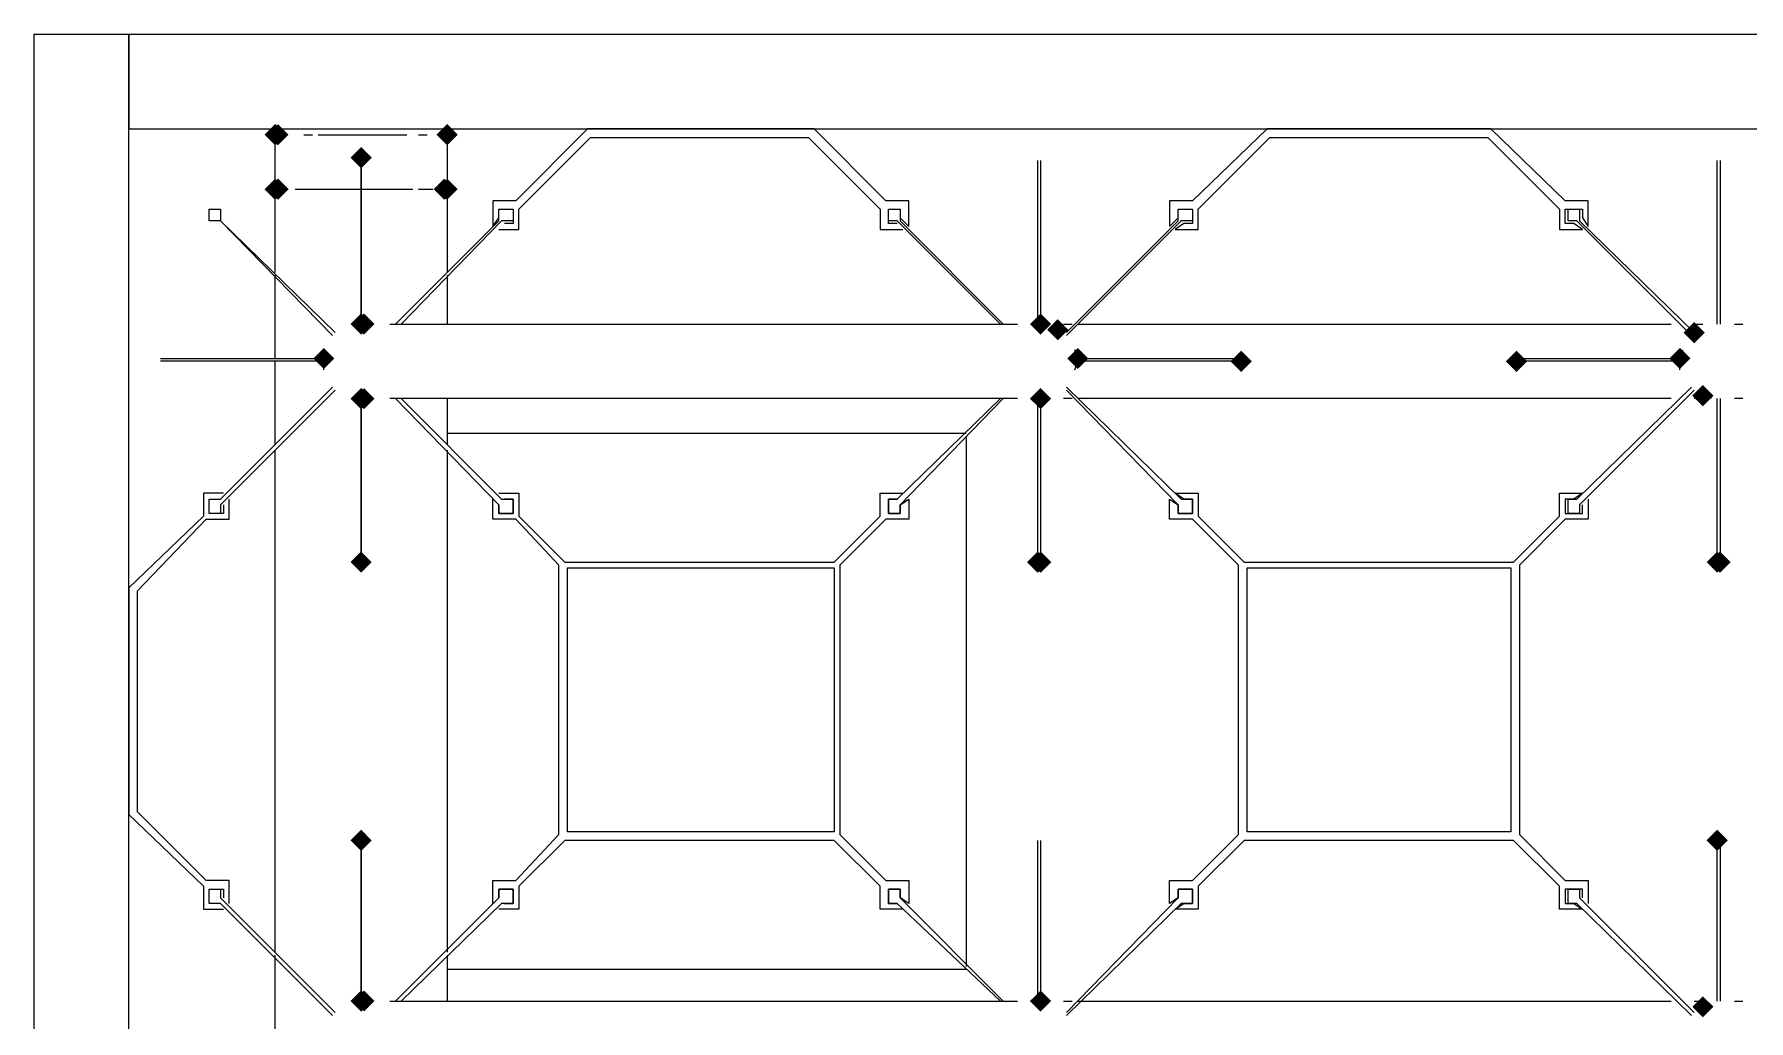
# Model space of a CAD drawing. Header units: millimetres. Extents: x -4415 to 173792, y -78716 to 47289.
# Drawn here: x 43802 to 44444, y -4336 to -3967 of the extents above; entities that cross this region are included whole.
import ezdxf

# ---------------------------------------------------------------- set-up
doc = ezdxf.new("R2010")
doc.units = ezdxf.units.MM

msp = doc.modelspace()

# ---------------------------------------------------------------- hatches: boundary and pattern name
h = msp.add_hatch(color=0)
h.dxf.hatch_style = 2
h.paths.add_polyline_path([(43892.14, -4008.2), (43888.17, -4004.23), (43892.14, -4000.25), (43896.12, -4004.23)])
h = msp.add_hatch(color=0)
h.dxf.hatch_style = 2
h.paths.add_polyline_path([(43893.22, -4008.2), (43889.24, -4004.23), (43893.22, -4000.25), (43897.19, -4004.23)])
h = msp.add_hatch(color=0)
h.dxf.hatch_style = 2
h.paths.add_polyline_path([(43956.55, -4008.2), (43952.58, -4004.23), (43956.55, -4000.25), (43960.52, -4004.23)])
h = msp.add_hatch(color=0)
h.dxf.hatch_style = 2
h.paths.add_polyline_path([(43924.35, -4016.79), (43920.38, -4012.81), (43924.35, -4008.84), (43928.32, -4012.81)])
h = msp.add_hatch(color=0)
h.dxf.hatch_style = 2
h.paths.add_polyline_path([(43892.14, -4028.59), (43888.17, -4024.62), (43892.14, -4020.65), (43896.12, -4024.62)])
h = msp.add_hatch(color=0)
h.dxf.hatch_style = 2
h.paths.add_polyline_path([(43892.14, -4028.59), (43888.17, -4024.62), (43892.14, -4020.65), (43896.12, -4024.62)])
h = msp.add_hatch(color=0)
h.dxf.hatch_style = 2
h.paths.add_polyline_path([(43893.22, -4028.59), (43889.24, -4024.62), (43893.22, -4020.65), (43897.19, -4024.62)])
h = msp.add_hatch(color=0)
h.dxf.hatch_style = 2
h.paths.add_polyline_path([(43955.48, -4028.59), (43951.51, -4024.62), (43955.48, -4020.65), (43959.45, -4024.62)])
h = msp.add_hatch(color=0)
h.dxf.hatch_style = 2
h.paths.add_polyline_path([(43956.55, -4028.59), (43952.58, -4024.62), (43956.55, -4020.65), (43960.52, -4024.62)])
h = msp.add_hatch(color=0)
h.dxf.hatch_style = 2
h.paths.add_polyline_path([(43956.55, -4028.59), (43952.58, -4024.62), (43956.55, -4020.65), (43960.52, -4024.62)])
h = msp.add_hatch(color=0)
h.dxf.hatch_style = 2
h.paths.add_polyline_path([(43924.35, -4079.05), (43920.38, -4075.08), (43924.35, -4071.1), (43928.32, -4075.08)])
h = msp.add_hatch(color=0)
h.dxf.hatch_style = 2
h.paths.add_polyline_path([(43925.42, -4079.05), (43921.45, -4075.08), (43925.42, -4071.1), (43929.39, -4075.08)])
h = msp.add_hatch(color=0)
h.dxf.hatch_style = 2
h.paths.add_polyline_path([(44178.77, -4079.05), (44174.79, -4075.08), (44178.77, -4071.1), (44182.74, -4075.08)])
h = msp.add_hatch(color=0)
h.dxf.hatch_style = 2
h.paths.add_polyline_path([(44185.21, -4081.2), (44181.24, -4077.22), (44185.21, -4073.25), (44189.18, -4077.22)])
h = msp.add_hatch(color=0)
h.dxf.hatch_style = 2
h.paths.add_polyline_path([(44423.52, -4082.27), (44419.55, -4078.3), (44423.52, -4074.32), (44427.5, -4078.3)])
h = msp.add_hatch(color=0)
h.dxf.hatch_style = 2
h.paths.add_polyline_path([(43910.39, -4091.93), (43906.42, -4087.96), (43910.39, -4083.99), (43914.36, -4087.96)])
h = msp.add_hatch(color=0)
h.dxf.hatch_style = 2
h.paths.add_polyline_path([(44192.72, -4091.93), (44188.75, -4087.96), (44192.72, -4083.99), (44196.69, -4087.96)])
h = msp.add_hatch(color=0)
h.dxf.hatch_style = 2
h.paths.add_polyline_path([(44253.91, -4093), (44249.94, -4089.03), (44253.91, -4085.06), (44257.88, -4089.03)])
h = msp.add_hatch(color=0)
h.dxf.hatch_style = 2
h.paths.add_polyline_path([(44253.91, -4093), (44249.94, -4089.03), (44253.91, -4085.06), (44257.88, -4089.03)])
h = msp.add_hatch(color=0)
h.dxf.hatch_style = 2
h.paths.add_polyline_path([(44253.91, -4093), (44249.94, -4089.03), (44253.91, -4085.06), (44257.88, -4089.03)])
h = msp.add_hatch(color=0)
h.dxf.hatch_style = 2
h.paths.add_polyline_path([(44356.97, -4093), (44353, -4089.03), (44356.97, -4085.06), (44360.94, -4089.03)])
h = msp.add_hatch(color=0)
h.dxf.hatch_style = 2
h.paths.add_polyline_path([(44418.16, -4091.93), (44414.18, -4087.96), (44418.16, -4083.99), (44422.13, -4087.96)])
h = msp.add_hatch(color=0)
h.dxf.hatch_style = 2
h.paths.add_polyline_path([(43924.35, -4106.96), (43920.38, -4102.99), (43924.35, -4099.02), (43928.32, -4102.99)])
h = msp.add_hatch(color=0)
h.dxf.hatch_style = 2
h.paths.add_polyline_path([(43925.42, -4106.96), (43921.45, -4102.99), (43925.42, -4099.02), (43929.39, -4102.99)])
h = msp.add_hatch(color=0)
h.dxf.hatch_style = 2
h.paths.add_polyline_path([(44178.77, -4106.96), (44174.79, -4102.99), (44178.77, -4099.02), (44182.74, -4102.99)])
h = msp.add_hatch(color=0)
h.dxf.hatch_style = 2
h.paths.add_polyline_path([(44178.77, -4106.96), (44174.79, -4102.99), (44178.77, -4099.02), (44182.74, -4102.99)])
h = msp.add_hatch(color=0)
h.dxf.hatch_style = 2
h.paths.add_polyline_path([(44426.74, -4105.89), (44422.77, -4101.91), (44426.74, -4097.94), (44430.72, -4101.91)])
h = msp.add_hatch(color=0)
h.dxf.hatch_style = 2
h.paths.add_polyline_path([(43924.35, -4168.15), (43920.38, -4164.18), (43924.35, -4160.2), (43928.32, -4164.18)])
h = msp.add_hatch(color=0)
h.dxf.hatch_style = 2
h.paths.add_polyline_path([(43924.35, -4168.15), (43920.38, -4164.18), (43924.35, -4160.2), (43928.32, -4164.18)])
h = msp.add_hatch(color=0)
h.dxf.hatch_style = 2
h.paths.add_polyline_path([(43924.35, -4168.15), (43920.38, -4164.18), (43924.35, -4160.2), (43928.32, -4164.18)])
h = msp.add_hatch(color=0)
h.dxf.hatch_style = 2
h.paths.add_polyline_path([(44177.69, -4168.15), (44173.72, -4164.18), (44177.69, -4160.2), (44181.67, -4164.18)])
h = msp.add_hatch(color=0)
h.dxf.hatch_style = 2
h.paths.add_polyline_path([(44178.77, -4168.15), (44174.79, -4164.18), (44178.77, -4160.2), (44182.74, -4164.18)])
h = msp.add_hatch(color=0)
h.dxf.hatch_style = 2
h.paths.add_polyline_path([(44432.11, -4168.15), (44428.14, -4164.18), (44432.11, -4160.2), (44436.08, -4164.18)])
h = msp.add_hatch(color=0)
h.dxf.hatch_style = 2
h.paths.add_polyline_path([(44432.11, -4168.15), (44428.14, -4164.18), (44432.11, -4160.2), (44436.08, -4164.18)])
h = msp.add_hatch(color=0)
h.dxf.hatch_style = 2
h.paths.add_polyline_path([(44433.19, -4168.15), (44429.21, -4164.18), (44433.19, -4160.2), (44437.16, -4164.18)])
h = msp.add_hatch(color=0)
h.dxf.hatch_style = 2
h.paths.add_polyline_path([(43924.35, -4272.28), (43920.38, -4268.31), (43924.35, -4264.33), (43928.32, -4268.31)])
h = msp.add_hatch(color=0)
h.dxf.hatch_style = 2
h.paths.add_polyline_path([(44432.11, -4272.28), (44428.14, -4268.31), (44432.11, -4264.33), (44436.08, -4268.31)])
h = msp.add_hatch(color=0)
h.dxf.hatch_style = 2
h.paths.add_polyline_path([(43924.35, -4332.39), (43920.38, -4328.42), (43924.35, -4324.45), (43928.32, -4328.42)])
h = msp.add_hatch(color=0)
h.dxf.hatch_style = 2
h.paths.add_polyline_path([(43925.42, -4332.39), (43921.45, -4328.42), (43925.42, -4324.45), (43929.39, -4328.42)])
h = msp.add_hatch(color=0)
h.dxf.hatch_style = 2
h.paths.add_polyline_path([(44178.77, -4332.39), (44174.79, -4328.42), (44178.77, -4324.45), (44182.74, -4328.42)])
h = msp.add_hatch(color=0)
h.dxf.hatch_style = 2
h.paths.add_polyline_path([(44426.74, -4334.54), (44422.77, -4330.57), (44426.74, -4326.6), (44430.72, -4330.57)])

# ---------------------------------------------------------------- linework, layer by layer
at = {"color": 0, "lineweight": 0}
for points in [[(43801.97, -5482.43), (43801.97, -3966.65)], [(43801.97, -3966.65), (43837.39, -3966.65)], [(43837.39, -3966.65), (43837.39, -4002.08)], [(43837.39, -3966.65), (44773.48, -3966.65)], [(43837.39, -5482.43), (43837.39, -3966.65)], [(43837.39, -4002.08), (44773.48, -4002.08)], [(43892.14, -4024.62), (43892.14, -4004.23)], [(43902.88, -4004.23), (43906.1, -4004.23)], [(43908.25, -4004.23), (43911.47, -4004.23)], [(43911.47, -4004.23), (43914.69, -4004.23)], [(43914.69, -4004.23), (43917.91, -4004.23)], [(43917.91, -4004.23), (43921.13, -4004.23)], [(43921.13, -4004.23), (43924.35, -4004.23)], [(43924.35, -4004.23), (43928.64, -4004.23)], [(43928.64, -4004.23), (43931.86, -4004.23)], [(43931.86, -4004.23), (43935.08, -4004.23)], [(43935.08, -4004.23), (43938.3, -4004.23)], [(43938.3, -4004.23), (43941.52, -4004.23)], [(43945.82, -4004.23), (43949.04, -4004.23)], [(43956.55, -4004.23), (43956.55, -4024.62)], [(44009.15, -4002.08), (43982.32, -4028.92)], [(43983.39, -4032.14), (44010.23, -4005.3)], [(44093.96, -4002.08), (44009.15, -4002.08)], [(44010.23, -4005.3), (44091.81, -4005.3)], [(44091.81, -4005.3), (44118.65, -4032.14)], [(44120.8, -4028.92), (44093.96, -4002.08)], [(44263.57, -4002.08), (44235.66, -4028.92)], [(44237.81, -4032.14), (44264.65, -4005.3)], [(44347.31, -4002.08), (44263.57, -4002.08)], [(44264.65, -4005.3), (44346.23, -4005.3)], [(44346.23, -4005.3), (44373.07, -4032.14)], [(44375.22, -4028.92), (44347.31, -4002.08)], [(43924.35, -4013.89), (43924.35, -4075.08)], [(43924.35, -4075.08), (43924.35, -4013.89)], [(44177.69, -4075.08), (44177.69, -4013.89)], [(44178.77, -4013.89), (44178.77, -4075.08)], [(44432.11, -4075.08), (44432.11, -4013.89)], [(44433.19, -4013.89), (44433.19, -4075.08)], [(43892.14, -4055.75), (43892.14, -4024.62)], [(43899.66, -4024.62), (43902.88, -4024.62)], [(43902.88, -4024.62), (43906.1, -4024.62)], [(43905.03, -4024.62), (43908.25, -4024.62)], [(43908.25, -4024.62), (43911.47, -4024.62)], [(43908.25, -4024.62), (43911.47, -4024.62)], [(43911.47, -4024.62), (43914.69, -4024.62)], [(43911.47, -4024.62), (43914.69, -4024.62)], [(43914.69, -4024.62), (43917.91, -4024.62)], [(43914.69, -4024.62), (43917.91, -4024.62)], [(43917.91, -4024.62), (43921.13, -4024.62)], [(43917.91, -4024.62), (43921.13, -4024.62)], [(43921.13, -4024.62), (43924.35, -4024.62)], [(43921.13, -4024.62), (43924.35, -4024.62)], [(43924.35, -4024.62), (43928.64, -4024.62)], [(43924.35, -4024.62), (43927.57, -4024.62)], [(43927.57, -4024.62), (43930.79, -4024.62)], [(43928.64, -4024.62), (43931.86, -4024.62)], [(43930.79, -4024.62), (43934.01, -4024.62)], [(43931.86, -4024.62), (43935.08, -4024.62)], [(43934.01, -4024.62), (43937.23, -4024.62)], [(43935.08, -4024.62), (43938.3, -4024.62)], [(43937.23, -4024.62), (43940.45, -4024.62)], [(43938.3, -4024.62), (43941.52, -4024.62)], [(43940.45, -4024.62), (43943.67, -4024.62)], [(43945.82, -4024.62), (43949.04, -4024.62)], [(43947.96, -4024.62), (43951.19, -4024.62)], [(43956.55, -4024.62), (43956.55, -4055.75)], [(43982.32, -4028.92), (43973.73, -4028.92)], [(43973.73, -4028.92), (43973.73, -4038.58)], [(44129.39, -4028.92), (44120.8, -4028.92)], [(44129.39, -4038.58), (44129.39, -4028.92)], [(44227.07, -4028.92), (44227.07, -4038.58)], [(44235.66, -4028.92), (44227.07, -4028.92)], [(44383.8, -4028.92), (44375.22, -4028.92)], [(44383.8, -4038.58), (44383.8, -4028.92)], [(43867.45, -4032.14), (43871.75, -4032.14)], [(43867.45, -4036.43), (43867.45, -4032.14)], [(43871.75, -4036.43), (43867.45, -4036.43)], [(43871.75, -4032.14), (43871.75, -4036.43)], [(43871.75, -4036.43), (43914.69, -4078.3)], [(43913.61, -4079.37), (43871.75, -4036.43)], [(43937.23, -4075.08), (43975.88, -4036.43)], [(43976.95, -4036.43), (43939.38, -4075.08)], [(43973.73, -4038.58), (43975.88, -4035.36)], [(43975.88, -4035.36), (43975.88, -4032.14)], [(43975.88, -4032.14), (43981.24, -4032.14)], [(43975.88, -4032.14), (43981.24, -4032.14)], [(43975.88, -4036.43), (43975.88, -4032.14)], [(43981.24, -4036.43), (43976.95, -4036.43)], [(43981.24, -4037.5), (43978.02, -4037.5)], [(43981.24, -4032.14), (43981.24, -4037.5)], [(43981.24, -4032.14), (43981.24, -4036.43)], [(43983.39, -4039.65), (43983.39, -4032.14)], [(44118.65, -4032.14), (44118.65, -4039.65)], [(44121.87, -4037.5), (44121.87, -4032.14)], [(44121.87, -4032.14), (44126.17, -4032.14)], [(44121.87, -4032.14), (44126.17, -4032.14)], [(44121.87, -4036.43), (44121.87, -4032.14)], [(44125.09, -4036.43), (44121.87, -4036.43)], [(44125.09, -4037.5), (44121.87, -4037.5)], [(44163.74, -4075.08), (44125.09, -4036.43)], [(44126.17, -4032.14), (44126.17, -4035.36)], [(44126.17, -4032.14), (44126.17, -4036.43)], [(44126.17, -4035.36), (44129.39, -4038.58)], [(44126.17, -4036.43), (44164.81, -4075.08)], [(44231.37, -4036.43), (44188.43, -4079.37)], [(44188.43, -4078.3), (44230.29, -4036.43)], [(44227.07, -4038.58), (44230.29, -4035.36)], [(44232.44, -4037.5), (44229.22, -4039.65)], [(44230.29, -4032.14), (44235.66, -4032.14)], [(44230.29, -4035.36), (44230.29, -4032.14)], [(44230.29, -4032.14), (44235.66, -4032.14)], [(44230.29, -4036.43), (44230.29, -4032.14)], [(44235.66, -4036.43), (44231.37, -4036.43)], [(44235.66, -4037.5), (44232.44, -4037.5)], [(44235.66, -4032.14), (44235.66, -4037.5)], [(44235.66, -4032.14), (44235.66, -4036.43)], [(44237.81, -4039.65), (44237.81, -4032.14)], [(44373.07, -4032.14), (44373.07, -4039.65)], [(44375.22, -4037.5), (44375.22, -4032.14)], [(44375.22, -4032.14), (44381.66, -4032.14)], [(44378.44, -4037.5), (44375.22, -4037.5)], [(44376.29, -4032.14), (44380.58, -4032.14)], [(44376.29, -4036.43), (44376.29, -4032.14)], [(44379.51, -4036.43), (44376.29, -4036.43)], [(44381.66, -4039.65), (44378.44, -4037.5)], [(44422.45, -4079.37), (44379.51, -4036.43)], [(44380.58, -4032.14), (44380.58, -4036.43)], [(44380.58, -4036.43), (44423.52, -4078.3)], [(44381.66, -4032.14), (44381.66, -4035.36)], [(44381.66, -4035.36), (44383.8, -4038.58)], [(43975.88, -4039.65), (43983.39, -4039.65)], [(44118.65, -4039.65), (44127.24, -4039.65)], [(44229.22, -4039.65), (44237.81, -4039.65)], [(44373.07, -4039.65), (44381.66, -4039.65)], [(43892.14, -4087.96), (43892.14, -4056.83)], [(43956.55, -4056.83), (43956.55, -4075.08)], [(43935.08, -4075.08), (43938.3, -4075.08)], [(43938.3, -4075.08), (43941.52, -4075.08)], [(43941.52, -4075.08), (43945.82, -4075.08)], [(43945.82, -4075.08), (43949.04, -4075.08)], [(43949.04, -4075.08), (43953.33, -4075.08)], [(43953.33, -4075.08), (43958.7, -4075.08)], [(43958.7, -4075.08), (43962.99, -4075.08)], [(43962.99, -4075.08), (43967.29, -4075.08)], [(43967.29, -4075.08), (43972.66, -4075.08)], [(43972.66, -4075.08), (43979.1, -4075.08)], [(43979.1, -4075.08), (43983.39, -4075.08)], [(43983.39, -4075.08), (43989.83, -4075.08)], [(43989.83, -4075.08), (43996.27, -4075.08)], [(43996.27, -4075.08), (44001.64, -4075.08)], [(44001.64, -4075.08), (44008.08, -4075.08)], [(44008.08, -4075.08), (44014.52, -4075.08)], [(44014.52, -4075.08), (44020.96, -4075.08)], [(44020.96, -4075.08), (44027.4, -4075.08)], [(44027.4, -4075.08), (44034.92, -4075.08)], [(44034.92, -4075.08), (44041.36, -4075.08)], [(44041.36, -4075.08), (44047.8, -4075.08)], [(44047.8, -4075.08), (44055.31, -4075.08)], [(44055.31, -4075.08), (44061.76, -4075.08)], [(44061.76, -4075.08), (44068.2, -4075.08)], [(44068.2, -4075.08), (44074.64, -4075.08)], [(44074.64, -4075.08), (44081.08, -4075.08)], [(44081.08, -4075.08), (44087.52, -4075.08)], [(44087.52, -4075.08), (44093.96, -4075.08)], [(44093.96, -4075.08), (44100.4, -4075.08)], [(44100.4, -4075.08), (44106.84, -4075.08)], [(44106.84, -4075.08), (44113.28, -4075.08)], [(44113.28, -4075.08), (44118.65, -4075.08)], [(44118.65, -4075.08), (44125.09, -4075.08)], [(44125.09, -4075.08), (44129.39, -4075.08)], [(44129.39, -4075.08), (44134.75, -4075.08)], [(44134.75, -4075.08), (44140.12, -4075.08)], [(44140.12, -4075.08), (44145.49, -4075.08)], [(44145.49, -4075.08), (44149.78, -4075.08)], [(44149.78, -4075.08), (44153, -4075.08)], [(44153, -4075.08), (44157.3, -4075.08)], [(44157.3, -4075.08), (44160.52, -4075.08)], [(44160.52, -4075.08), (44163.74, -4075.08)], [(44163.74, -4075.08), (44166.96, -4075.08)], [(44166.96, -4075.08), (44170.18, -4075.08)], [(44187.35, -4075.08), (44190.58, -4075.08)], [(44192.72, -4075.08), (44195.94, -4075.08)], [(44195.94, -4075.08), (44199.16, -4075.08)], [(44199.16, -4075.08), (44203.46, -4075.08)], [(44203.46, -4075.08), (44207.75, -4075.08)], [(44207.75, -4075.08), (44212.05, -4075.08)], [(44212.05, -4075.08), (44216.34, -4075.08)], [(44216.34, -4075.08), (44221.71, -4075.08)], [(44221.71, -4075.08), (44227.07, -4075.08)], [(44227.07, -4075.08), (44232.44, -4075.08)], [(44232.44, -4075.08), (44237.81, -4075.08)], [(44237.81, -4075.08), (44244.25, -4075.08)], [(44244.25, -4075.08), (44249.62, -4075.08)], [(44249.62, -4075.08), (44256.06, -4075.08)], [(44256.06, -4075.08), (44262.5, -4075.08)], [(44262.5, -4075.08), (44268.94, -4075.08)], [(44268.94, -4075.08), (44275.38, -4075.08)], [(44275.38, -4075.08), (44281.82, -4075.08)], [(44281.82, -4075.08), (44288.26, -4075.08)], [(44288.26, -4075.08), (44295.78, -4075.08)], [(44295.78, -4075.08), (44302.22, -4075.08)], [(44302.22, -4075.08), (44308.66, -4075.08)], [(44308.66, -4075.08), (44316.17, -4075.08)], [(44316.17, -4075.08), (44322.62, -4075.08)], [(44322.62, -4075.08), (44329.06, -4075.08)], [(44329.06, -4075.08), (44335.5, -4075.08)], [(44335.5, -4075.08), (44341.94, -4075.08)], [(44341.94, -4075.08), (44348.38, -4075.08)], [(44348.38, -4075.08), (44354.82, -4075.08)], [(44354.82, -4075.08), (44361.26, -4075.08)], [(44361.26, -4075.08), (44367.7, -4075.08)], [(44367.7, -4075.08), (44373.07, -4075.08)], [(44373.07, -4075.08), (44378.44, -4075.08)], [(44378.44, -4075.08), (44383.8, -4075.08)], [(44383.8, -4075.08), (44389.17, -4075.08)], [(44389.17, -4075.08), (44393.47, -4075.08)], [(44393.47, -4075.08), (44398.83, -4075.08)], [(44398.83, -4075.08), (44403.13, -4075.08)], [(44403.13, -4075.08), (44407.42, -4075.08)], [(44407.42, -4075.08), (44411.72, -4075.08)], [(44411.72, -4075.08), (44414.94, -4075.08)], [(44423.52, -4075.08), (44426.74, -4075.08)], [(44438.55, -4075.08), (44441.77, -4075.08)], [(43849.2, -4087.96), (43910.39, -4087.96)], [(43910.39, -4089.03), (43849.2, -4089.03)], [(43892.14, -4120.16), (43892.14, -4089.03)], [(43910.39, -4087.96), (43910.39, -4084.74)], [(43910.39, -4092.25), (43910.39, -4089.03)], [(44192.72, -4087.96), (44191.65, -4084.74)], [(44191.65, -4092.25), (44192.72, -4089.03)], [(44192.72, -4087.96), (44253.91, -4087.96)], [(44253.91, -4089.03), (44192.72, -4089.03)], [(44358.04, -4087.96), (44418.16, -4087.96)], [(44418.16, -4089.03), (44358.04, -4089.03)], [(44418.16, -4087.96), (44419.23, -4084.74)], [(44418.16, -4092.25), (44418.16, -4089.03)], [(43871.75, -4140.56), (43913.61, -4098.69)], [(43914.69, -4099.77), (43871.75, -4142.71)], [(44188.43, -4098.69), (44231.37, -4140.56)], [(44230.29, -4142.71), (44188.43, -4099.77)], [(44379.51, -4140.56), (44422.45, -4098.69)], [(44423.52, -4099.77), (44380.58, -4142.71)], [(44429.97, -4102.99), (44426.74, -4101.91)], [(43924.35, -4164.18), (43924.35, -4102.99)], [(43924.35, -4102.99), (43924.35, -4164.18)], [(43938.3, -4102.99), (43935.08, -4102.99)], [(43975.88, -4142.71), (43937.23, -4102.99)], [(43941.52, -4102.99), (43938.3, -4102.99)], [(43939.38, -4102.99), (43976.95, -4140.56)], [(43945.82, -4102.99), (43941.52, -4102.99)], [(43949.04, -4102.99), (43945.82, -4102.99)], [(43953.33, -4102.99), (43949.04, -4102.99)], [(43958.7, -4102.99), (43953.33, -4102.99)], [(43956.55, -4102.99), (43956.55, -4120.16)], [(43962.99, -4102.99), (43958.7, -4102.99)], [(43967.29, -4102.99), (43962.99, -4102.99)], [(43972.66, -4102.99), (43967.29, -4102.99)], [(43979.1, -4102.99), (43972.66, -4102.99)], [(43983.39, -4102.99), (43979.1, -4102.99)], [(43989.83, -4102.99), (43983.39, -4102.99)], [(43996.27, -4102.99), (43989.83, -4102.99)], [(44001.64, -4102.99), (43996.27, -4102.99)], [(44008.08, -4102.99), (44001.64, -4102.99)], [(44014.52, -4102.99), (44008.08, -4102.99)], [(44020.96, -4102.99), (44014.52, -4102.99)], [(44027.4, -4102.99), (44020.96, -4102.99)], [(44034.92, -4102.99), (44027.4, -4102.99)], [(44041.36, -4102.99), (44034.92, -4102.99)], [(44047.8, -4102.99), (44041.36, -4102.99)], [(44055.31, -4102.99), (44047.8, -4102.99)], [(44061.76, -4102.99), (44055.31, -4102.99)], [(44068.2, -4102.99), (44061.76, -4102.99)], [(44074.64, -4102.99), (44068.2, -4102.99)], [(44081.08, -4102.99), (44074.64, -4102.99)], [(44087.52, -4102.99), (44081.08, -4102.99)], [(44093.96, -4102.99), (44087.52, -4102.99)], [(44100.4, -4102.99), (44093.96, -4102.99)], [(44106.84, -4102.99), (44100.4, -4102.99)], [(44113.28, -4102.99), (44106.84, -4102.99)], [(44118.65, -4102.99), (44113.28, -4102.99)], [(44125.09, -4102.99), (44118.65, -4102.99)], [(44129.39, -4102.99), (44125.09, -4102.99)], [(44125.09, -4140.56), (44163.74, -4102.99)], [(44164.81, -4102.99), (44126.17, -4142.71)], [(44134.75, -4102.99), (44129.39, -4102.99)], [(44140.12, -4102.99), (44134.75, -4102.99)], [(44145.49, -4102.99), (44140.12, -4102.99)], [(44149.78, -4102.99), (44145.49, -4102.99)], [(44153, -4102.99), (44149.78, -4102.99)], [(44157.3, -4102.99), (44153, -4102.99)], [(44160.52, -4102.99), (44157.3, -4102.99)], [(44163.74, -4102.99), (44160.52, -4102.99)], [(44166.96, -4102.99), (44163.74, -4102.99)], [(44170.18, -4102.99), (44166.96, -4102.99)], [(44177.69, -4164.18), (44177.69, -4102.99)], [(44178.77, -4102.99), (44181.99, -4102.99)], [(44178.77, -4102.99), (44178.77, -4164.18)], [(44190.58, -4102.99), (44187.35, -4102.99)], [(44195.94, -4102.99), (44192.72, -4102.99)], [(44199.16, -4102.99), (44195.94, -4102.99)], [(44203.46, -4102.99), (44199.16, -4102.99)], [(44207.75, -4102.99), (44203.46, -4102.99)], [(44212.05, -4102.99), (44207.75, -4102.99)], [(44216.34, -4102.99), (44212.05, -4102.99)], [(44221.71, -4102.99), (44216.34, -4102.99)], [(44227.07, -4102.99), (44221.71, -4102.99)], [(44232.44, -4102.99), (44227.07, -4102.99)], [(44237.81, -4102.99), (44232.44, -4102.99)], [(44244.25, -4102.99), (44237.81, -4102.99)], [(44249.62, -4102.99), (44244.25, -4102.99)], [(44256.06, -4102.99), (44249.62, -4102.99)], [(44262.5, -4102.99), (44256.06, -4102.99)], [(44268.94, -4102.99), (44262.5, -4102.99)], [(44275.38, -4102.99), (44268.94, -4102.99)], [(44281.82, -4102.99), (44275.38, -4102.99)], [(44288.26, -4102.99), (44281.82, -4102.99)], [(44295.78, -4102.99), (44288.26, -4102.99)], [(44302.22, -4102.99), (44295.78, -4102.99)], [(44308.66, -4102.99), (44302.22, -4102.99)], [(44316.17, -4102.99), (44308.66, -4102.99)], [(44322.62, -4102.99), (44316.17, -4102.99)], [(44329.06, -4102.99), (44322.62, -4102.99)], [(44335.5, -4102.99), (44329.06, -4102.99)], [(44341.94, -4102.99), (44335.5, -4102.99)], [(44348.38, -4102.99), (44341.94, -4102.99)], [(44354.82, -4102.99), (44348.38, -4102.99)], [(44361.26, -4102.99), (44354.82, -4102.99)], [(44367.7, -4102.99), (44361.26, -4102.99)], [(44373.07, -4102.99), (44367.7, -4102.99)], [(44378.44, -4102.99), (44373.07, -4102.99)], [(44383.8, -4102.99), (44378.44, -4102.99)], [(44389.17, -4102.99), (44383.8, -4102.99)], [(44393.47, -4102.99), (44389.17, -4102.99)], [(44398.83, -4102.99), (44393.47, -4102.99)], [(44403.13, -4102.99), (44398.83, -4102.99)], [(44407.42, -4102.99), (44403.13, -4102.99)], [(44411.72, -4102.99), (44407.42, -4102.99)], [(44414.94, -4102.99), (44411.72, -4102.99)], [(44426.74, -4102.99), (44423.52, -4102.99)], [(44432.11, -4164.18), (44432.11, -4102.99)], [(44433.19, -4102.99), (44433.19, -4164.18)], [(44441.77, -4102.99), (44438.55, -4102.99)], [(43956.55, -4115.87), (44150.86, -4115.87)], [(44150.86, -4116.94), (44150.86, -4315.54)], [(43892.14, -4310.17), (43892.14, -4122.31)], [(43956.55, -4122.31), (43956.55, -4310.17)], [(43872.82, -4138.41), (43865.31, -4138.41)], [(43865.31, -4138.41), (43865.31, -4147)], [(43867.45, -4145.93), (43867.45, -4140.56)], [(43867.45, -4140.56), (43870.67, -4140.56)], [(43867.45, -4140.56), (43871.75, -4140.56)], [(43867.45, -4145.93), (43867.45, -4140.56)], [(43874.97, -4148.07), (43874.97, -4140.56)], [(43973.73, -4148.07), (43973.73, -4140.56)], [(43975.88, -4138.41), (43983.39, -4138.41)], [(43976.95, -4140.56), (43981.24, -4140.56)], [(43981.24, -4140.56), (43978.02, -4140.56)], [(43981.24, -4145.93), (43981.24, -4140.56)], [(43981.24, -4140.56), (43981.24, -4145.93)], [(43983.39, -4138.41), (43983.39, -4147)], [(44118.65, -4138.41), (44127.24, -4138.41)], [(44118.65, -4147), (44118.65, -4138.41)], [(44121.87, -4140.56), (44121.87, -4145.93)], [(44125.09, -4140.56), (44121.87, -4140.56)], [(44121.87, -4140.56), (44125.09, -4140.56)], [(44121.87, -4145.93), (44121.87, -4140.56)], [(44126.17, -4142.71), (44129.39, -4140.56)], [(44129.39, -4140.56), (44129.39, -4148.07)], [(44227.07, -4140.56), (44230.29, -4142.71)], [(44227.07, -4148.07), (44227.07, -4140.56)], [(44229.22, -4138.41), (44237.81, -4138.41)], [(44232.44, -4140.56), (44229.22, -4138.41)], [(44231.37, -4140.56), (44235.66, -4140.56)], [(44235.66, -4140.56), (44232.44, -4140.56)], [(44235.66, -4145.93), (44235.66, -4140.56)], [(44235.66, -4140.56), (44235.66, -4145.93)], [(44237.81, -4138.41), (44237.81, -4147)], [(44373.07, -4138.41), (44381.66, -4138.41)], [(44373.07, -4147), (44373.07, -4138.41)], [(44375.22, -4140.56), (44375.22, -4145.93)], [(44378.44, -4140.56), (44375.22, -4140.56)], [(44376.29, -4140.56), (44379.51, -4140.56)], [(44376.29, -4145.93), (44376.29, -4140.56)], [(44381.66, -4138.41), (44378.44, -4140.56)], [(44383.8, -4140.56), (44383.8, -4148.07)], [(43865.31, -4147), (43837.39, -4173.84)], [(43872.82, -4145.93), (43867.45, -4145.93)], [(43871.75, -4145.93), (43867.45, -4145.93)], [(43871.75, -4142.71), (43871.75, -4145.93)], [(43872.82, -4142.71), (43872.82, -4145.93)], [(43975.88, -4142.71), (43975.88, -4145.93)], [(43975.88, -4145.93), (43975.88, -4142.71)], [(43975.88, -4145.93), (43981.24, -4145.93)], [(43981.24, -4145.93), (43975.88, -4145.93)], [(43983.39, -4147), (44000.57, -4164.18)], [(44101.48, -4164.18), (44118.65, -4147)], [(44121.87, -4145.93), (44126.17, -4145.93)], [(44126.17, -4145.93), (44121.87, -4145.93)], [(44126.17, -4145.93), (44126.17, -4142.71)], [(44126.17, -4142.71), (44126.17, -4145.93)], [(44230.29, -4142.71), (44230.29, -4145.93)], [(44230.29, -4145.93), (44230.29, -4142.71)], [(44230.29, -4145.93), (44235.66, -4145.93)], [(44235.66, -4145.93), (44230.29, -4145.93)], [(44237.81, -4147), (44254.99, -4164.18)], [(44355.89, -4164.18), (44373.07, -4147)], [(44375.22, -4145.93), (44381.66, -4145.93)], [(44380.58, -4145.93), (44376.29, -4145.93)], [(44380.58, -4142.71), (44380.58, -4145.93)], [(44381.66, -4145.93), (44381.66, -4142.71)], [(43840.62, -4174.91), (43866.38, -4148.07)], [(43866.38, -4148.07), (43874.97, -4148.07)], [(43982.32, -4148.07), (43973.73, -4148.07)], [(43998.42, -4165.25), (43982.32, -4148.07)], [(44120.8, -4148.07), (44103.62, -4165.25)], [(44129.39, -4148.07), (44120.8, -4148.07)], [(44235.66, -4148.07), (44227.07, -4148.07)], [(44252.84, -4165.25), (44235.66, -4148.07)], [(44375.22, -4148.07), (44358.04, -4165.25)], [(44383.8, -4148.07), (44375.22, -4148.07)], [(43998.42, -4266.16), (43998.42, -4165.25)], [(44000.57, -4164.18), (44101.48, -4164.18)], [(44103.62, -4165.25), (44103.62, -4266.16)], [(44252.84, -4266.16), (44252.84, -4165.25)], [(44254.99, -4164.18), (44355.89, -4164.18)], [(44358.04, -4165.25), (44358.04, -4266.16)], [(44001.64, -4265.09), (44001.64, -4166.32)], [(44001.64, -4166.32), (44101.48, -4166.32)], [(44101.48, -4166.32), (44101.48, -4265.09)], [(44256.06, -4265.09), (44256.06, -4166.32)], [(44256.06, -4166.32), (44354.82, -4166.32)], [(44354.82, -4166.32), (44354.82, -4265.09)], [(43837.39, -4173.84), (43837.39, -4258.64)], [(43840.62, -4257.57), (43840.62, -4174.91)], [(43837.39, -4258.64), (43865.31, -4285.48)], [(43866.38, -4283.33), (43840.62, -4257.57)], [(43924.35, -4268.31), (43924.35, -4328.42)], [(43924.35, -4328.42), (43924.35, -4268.31)], [(43982.32, -4283.33), (43998.42, -4266.16)], [(44000.57, -4268.31), (43983.39, -4285.48)], [(44101.48, -4268.31), (44000.57, -4268.31)], [(44101.48, -4265.09), (44001.64, -4265.09)], [(44118.65, -4285.48), (44101.48, -4268.31)], [(44103.62, -4266.16), (44120.8, -4283.33)], [(44177.69, -4328.42), (44177.69, -4268.31)], [(44178.77, -4268.31), (44178.77, -4328.42)], [(44235.66, -4283.33), (44252.84, -4266.16)], [(44254.99, -4268.31), (44237.81, -4285.48)], [(44355.89, -4268.31), (44254.99, -4268.31)], [(44354.82, -4265.09), (44256.06, -4265.09)], [(44373.07, -4285.48), (44355.89, -4268.31)], [(44358.04, -4266.16), (44375.22, -4283.33)], [(44432.11, -4328.42), (44432.11, -4268.31)], [(44433.19, -4268.31), (44433.19, -4328.42)], [(43865.31, -4285.48), (43865.31, -4294.07)], [(43874.97, -4283.33), (43866.38, -4283.33)], [(43867.45, -4291.92), (43867.45, -4286.56)], [(43867.45, -4286.56), (43872.82, -4286.56)], [(43867.45, -4286.56), (43871.75, -4286.56)], [(43867.45, -4291.92), (43867.45, -4286.56)], [(43871.75, -4286.56), (43871.75, -4289.78)], [(43872.82, -4286.56), (43872.82, -4289.78)], [(43874.97, -4291.92), (43874.97, -4283.33)], [(43973.73, -4283.33), (43982.32, -4283.33)], [(43973.73, -4291.92), (43973.73, -4283.33)], [(43975.88, -4286.56), (43975.88, -4289.78)], [(43981.24, -4286.56), (43975.88, -4286.56)], [(43975.88, -4286.56), (43981.24, -4286.56)], [(43975.88, -4289.78), (43975.88, -4286.56)], [(43981.24, -4291.92), (43981.24, -4286.56)], [(43981.24, -4286.56), (43981.24, -4291.92)], [(43983.39, -4285.48), (43983.39, -4294.07)], [(44118.65, -4294.07), (44118.65, -4285.48)], [(44120.8, -4283.33), (44129.39, -4283.33)], [(44121.87, -4286.56), (44121.87, -4291.92)], [(44126.17, -4286.56), (44121.87, -4286.56)], [(44121.87, -4286.56), (44126.17, -4286.56)], [(44121.87, -4291.92), (44121.87, -4286.56)], [(44126.17, -4289.78), (44126.17, -4286.56)], [(44126.17, -4286.56), (44126.17, -4289.78)], [(44129.39, -4283.33), (44129.39, -4291.92)], [(44227.07, -4283.33), (44235.66, -4283.33)], [(44227.07, -4291.92), (44227.07, -4283.33)], [(44230.29, -4286.56), (44230.29, -4289.78)], [(44235.66, -4286.56), (44230.29, -4286.56)], [(44230.29, -4286.56), (44235.66, -4286.56)], [(44230.29, -4289.78), (44230.29, -4286.56)], [(44235.66, -4291.92), (44235.66, -4286.56)], [(44235.66, -4286.56), (44235.66, -4291.92)], [(44237.81, -4285.48), (44237.81, -4294.07)], [(44373.07, -4294.07), (44373.07, -4285.48)], [(44375.22, -4283.33), (44383.8, -4283.33)], [(44375.22, -4286.56), (44375.22, -4291.92)], [(44381.66, -4286.56), (44375.22, -4286.56)], [(44376.29, -4286.56), (44380.58, -4286.56)], [(44376.29, -4291.92), (44376.29, -4286.56)], [(44380.58, -4286.56), (44380.58, -4289.78)], [(44381.66, -4289.78), (44381.66, -4286.56)], [(44383.8, -4283.33), (44383.8, -4291.92)], [(43865.31, -4294.07), (43872.82, -4294.07)], [(43870.67, -4291.92), (43867.45, -4291.92)], [(43871.75, -4291.92), (43867.45, -4291.92)], [(43871.75, -4289.78), (43914.69, -4332.72)], [(43913.61, -4333.79), (43871.75, -4291.92)], [(43937.23, -4328.42), (43975.88, -4289.78)], [(43976.95, -4291.92), (43939.38, -4328.42)], [(43983.39, -4294.07), (43975.88, -4294.07)], [(43981.24, -4291.92), (43976.95, -4291.92)], [(43978.02, -4291.92), (43981.24, -4291.92)], [(44127.24, -4294.07), (44118.65, -4294.07)], [(44121.87, -4291.92), (44125.09, -4291.92)], [(44125.09, -4291.92), (44121.87, -4291.92)], [(44163.74, -4328.42), (44125.09, -4291.92)], [(44129.39, -4291.92), (44126.17, -4289.78)], [(44126.17, -4289.78), (44164.81, -4328.42)], [(44188.43, -4332.72), (44230.29, -4289.78)], [(44231.37, -4291.92), (44188.43, -4333.79)], [(44230.29, -4289.78), (44227.07, -4291.92)], [(44229.22, -4294.07), (44232.44, -4291.92)], [(44237.81, -4294.07), (44229.22, -4294.07)], [(44235.66, -4291.92), (44231.37, -4291.92)], [(44232.44, -4291.92), (44235.66, -4291.92)], [(44381.66, -4294.07), (44373.07, -4294.07)], [(44375.22, -4291.92), (44378.44, -4291.92)], [(44379.51, -4291.92), (44376.29, -4291.92)], [(44378.44, -4291.92), (44381.66, -4294.07)], [(44422.45, -4333.79), (44379.51, -4291.92)], [(44380.58, -4289.78), (44423.52, -4332.72)], [(43892.14, -4342.38), (43892.14, -4311.25)], [(43956.55, -4311.25), (43956.55, -4328.42)], [(44150.86, -4316.61), (43956.55, -4316.61)], [(43935.08, -4328.42), (43938.3, -4328.42)], [(43938.3, -4328.42), (43941.52, -4328.42)], [(43941.52, -4328.42), (43945.82, -4328.42)], [(43945.82, -4328.42), (43949.04, -4328.42)], [(43949.04, -4328.42), (43953.33, -4328.42)], [(43953.33, -4328.42), (43958.7, -4328.42)], [(43958.7, -4328.42), (43962.99, -4328.42)], [(43962.99, -4328.42), (43967.29, -4328.42)], [(43967.29, -4328.42), (43972.66, -4328.42)], [(43972.66, -4328.42), (43979.1, -4328.42)], [(43979.1, -4328.42), (43983.39, -4328.42)], [(43983.39, -4328.42), (43989.83, -4328.42)], [(43989.83, -4328.42), (43996.27, -4328.42)], [(43996.27, -4328.42), (44001.64, -4328.42)], [(44001.64, -4328.42), (44008.08, -4328.42)], [(44008.08, -4328.42), (44014.52, -4328.42)], [(44014.52, -4328.42), (44020.96, -4328.42)], [(44020.96, -4328.42), (44027.4, -4328.42)], [(44027.4, -4328.42), (44034.92, -4328.42)], [(44034.92, -4328.42), (44041.36, -4328.42)], [(44041.36, -4328.42), (44047.8, -4328.42)], [(44047.8, -4328.42), (44055.31, -4328.42)], [(44055.31, -4328.42), (44061.76, -4328.42)], [(44061.76, -4328.42), (44068.2, -4328.42)], [(44068.2, -4328.42), (44074.64, -4328.42)], [(44074.64, -4328.42), (44081.08, -4328.42)], [(44081.08, -4328.42), (44087.52, -4328.42)], [(44087.52, -4328.42), (44093.96, -4328.42)], [(44093.96, -4328.42), (44100.4, -4328.42)], [(44100.4, -4328.42), (44106.84, -4328.42)], [(44106.84, -4328.42), (44113.28, -4328.42)], [(44113.28, -4328.42), (44118.65, -4328.42)], [(44118.65, -4328.42), (44125.09, -4328.42)], [(44125.09, -4328.42), (44129.39, -4328.42)], [(44129.39, -4328.42), (44134.75, -4328.42)], [(44134.75, -4328.42), (44140.12, -4328.42)], [(44140.12, -4328.42), (44145.49, -4328.42)], [(44145.49, -4328.42), (44149.78, -4328.42)], [(44149.78, -4328.42), (44153, -4328.42)], [(44153, -4328.42), (44157.3, -4328.42)], [(44157.3, -4328.42), (44160.52, -4328.42)], [(44160.52, -4328.42), (44163.74, -4328.42)], [(44163.74, -4328.42), (44166.96, -4328.42)], [(44166.96, -4328.42), (44170.18, -4328.42)], [(44187.35, -4328.42), (44190.58, -4328.42)], [(44192.72, -4328.42), (44195.94, -4328.42)], [(44195.94, -4328.42), (44199.16, -4328.42)], [(44199.16, -4328.42), (44203.46, -4328.42)], [(44203.46, -4328.42), (44207.75, -4328.42)], [(44207.75, -4328.42), (44212.05, -4328.42)], [(44212.05, -4328.42), (44216.34, -4328.42)], [(44216.34, -4328.42), (44221.71, -4328.42)], [(44221.71, -4328.42), (44227.07, -4328.42)], [(44227.07, -4328.42), (44232.44, -4328.42)], [(44232.44, -4328.42), (44237.81, -4328.42)], [(44237.81, -4328.42), (44244.25, -4328.42)], [(44244.25, -4328.42), (44249.62, -4328.42)], [(44249.62, -4328.42), (44256.06, -4328.42)], [(44256.06, -4328.42), (44262.5, -4328.42)], [(44262.5, -4328.42), (44268.94, -4328.42)], [(44268.94, -4328.42), (44275.38, -4328.42)], [(44275.38, -4328.42), (44281.82, -4328.42)], [(44281.82, -4328.42), (44288.26, -4328.42)], [(44288.26, -4328.42), (44295.78, -4328.42)], [(44295.78, -4328.42), (44302.22, -4328.42)], [(44302.22, -4328.42), (44308.66, -4328.42)], [(44308.66, -4328.42), (44316.17, -4328.42)], [(44316.17, -4328.42), (44322.62, -4328.42)], [(44322.62, -4328.42), (44329.06, -4328.42)], [(44329.06, -4328.42), (44335.5, -4328.42)], [(44335.5, -4328.42), (44341.94, -4328.42)], [(44341.94, -4328.42), (44348.38, -4328.42)], [(44348.38, -4328.42), (44354.82, -4328.42)], [(44354.82, -4328.42), (44361.26, -4328.42)], [(44361.26, -4328.42), (44367.7, -4328.42)], [(44367.7, -4328.42), (44373.07, -4328.42)], [(44373.07, -4328.42), (44378.44, -4328.42)], [(44378.44, -4328.42), (44383.8, -4328.42)], [(44383.8, -4328.42), (44389.17, -4328.42)], [(44389.17, -4328.42), (44393.47, -4328.42)], [(44393.47, -4328.42), (44398.83, -4328.42)], [(44398.83, -4328.42), (44403.13, -4328.42)], [(44403.13, -4328.42), (44407.42, -4328.42)], [(44407.42, -4328.42), (44411.72, -4328.42)], [(44411.72, -4328.42), (44414.94, -4328.42)], [(44423.52, -4328.42), (44426.74, -4328.42)], [(44438.55, -4328.42), (44441.77, -4328.42)]]:
    msp.add_lwpolyline(points, dxfattribs=at)

doc.saveas('drawing.dxf')
